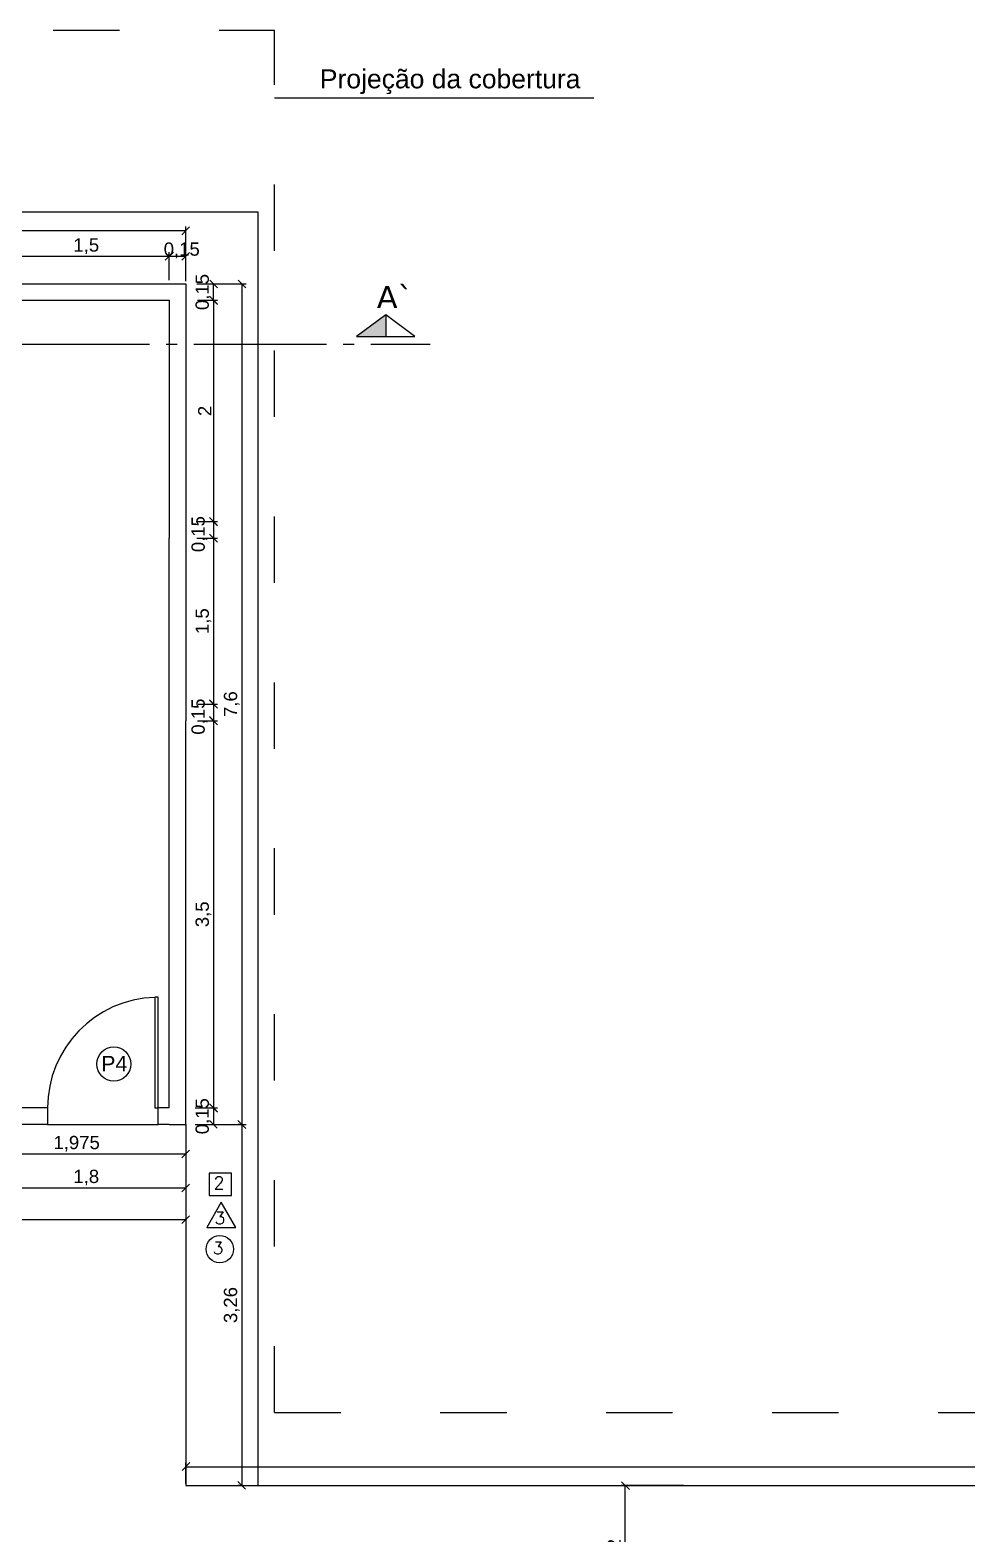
# Model space of a CAD drawing. Header units: millimetres. Extents: x 313 to 493, y 47 to 181.
# Drawn here: x 370.25 to 378.72, y 87.48 to 101.08 of the extents above; entities that cross this region are included whole.
import ezdxf

# ---------------------------------------------------------------- set-up
doc = ezdxf.new("R2010")
doc.units = ezdxf.units.MM
doc.header["$LTSCALE"] = 0.05
doc.header["$MEASUREMENT"] = 0
doc.header["$PDMODE"] = 3
doc.linetypes.add('ACAD_ISO03W100', pattern=[30, 12, -18])
doc.linetypes.add('ACAD_ISO04W100', pattern=[30, 24, -3, 0, -3])
for name, color, linetype in [('01', 1, 'Continuous'), ('02', 2, 'Continuous'), ('05', 5, 'Continuous'), ('2', 2, 'Continuous'), ('A110', 2, 'Continuous'), ('A2TXT25', 2, 'Continuous'), ('BAN', 13, 'Continuous'), ('COBERTURA', 7, 'ACAD_ISO03W100'), ('CORTE', 6, 'ACAD_ISO04W100'), ('TRACEJADO', 7, 'ACAD_ISO03W100')]:
    doc.layers.add(name, color=color, linetype=linetype)
doc.styles.add('ROMANS', font='romans.shx', dxfattribs={"height": 0.15})
doc.styles.get("Standard").update_dxf_attribs({"font": 'arial.ttf'})
doc.dimstyles.new('ISO-25', dxfattribs={"dimscale": 0.04, "dimtxt": 4, "dimasz": 2.5, "dimexe": 1.25, "dimexo": 0.625, "dimtad": 1, "dimdec": 3, "dimtxsty": 'Standard', "dimblk": 'OBLIQUE', "dimcen": 2.5, "dimadec": 0, "dimazin": 0, "dimtfac": 1, "dimtdec": 3, "dimtmove": 0, "dimatfit": 3, "dimldrblk": 'OBLIQUE', "dimfxl": 1, "dimarcsym": 0})

# ---------------------------------------------------------------- blocks, each defined once
blk = doc.blocks.new('_Oblique')
at = {"layer": 'TRACEJADO', "color": 0, "lineweight": -2}
blk.add_line((-0.5, -0.5), (0.5, 0.5), dxfattribs=at)
blk = doc.blocks.new('*D37')
at = {"layer": 'BAN', "color": 0}
for p, q in [((364.411, 99.132), (364.411, 99.301)), ((364.411, 99.263), (371.661, 99.263)), ((371.661, 98.884), (371.661, 99.301))]:
    blk.add_line(p, q, dxfattribs=at)
at = {"layer": 'Defpoints', "color": 0}
for p in [(371.661, 99.263), (364.411, 99.113), (371.661, 98.865)]:
    blk.add_point(p, dxfattribs=at)
at = {"layer": 'BAN', "color": 0, "xscale": 0.075, "yscale": 0.075, "zscale": 0.075, "rotation": 180}
blk.add_blockref('_Oblique', (364.411, 99.263), dxfattribs=at)
at = {"layer": 'BAN', "color": 0, "xscale": 0.075, "yscale": 0.075, "zscale": 0.075}
blk.add_blockref('_Oblique', (371.661, 99.263), dxfattribs=at)
at = {"layer": 'BAN', "color": 0, "insert": (368.036, 99.354), "char_height": 0.12, "attachment_point": 5}
blk.add_mtext('7,25', dxfattribs=at)
blk = doc.blocks.new('*D112')
at = {"layer": 'BAN', "color": 0}
for p, q in [((371.661, 87.938), (371.661, 88.127)), ((371.661, 88.089), (387.819, 88.089)), ((387.819, 87.938), (387.819, 88.127))]:
    blk.add_line(p, q, dxfattribs=at)
at = {"layer": 'Defpoints', "color": 0}
for p in [(387.819, 88.089), (371.661, 87.92), (387.819, 87.92)]:
    blk.add_point(p, dxfattribs=at)
at = {"layer": 'BAN', "color": 0, "xscale": 0.075, "yscale": 0.075, "zscale": 0.075, "rotation": 180}
blk.add_blockref('_Oblique', (371.661, 88.089), dxfattribs=at)
at = {"layer": 'BAN', "color": 0, "xscale": 0.075, "yscale": 0.075, "zscale": 0.075}
blk.add_blockref('_Oblique', (387.819, 88.089), dxfattribs=at)
at = {"layer": 'BAN', "color": 0, "insert": (379.74, 88.18), "char_height": 0.12, "attachment_point": 5}
blk.add_mtext('16,158', dxfattribs=at)
blk = doc.blocks.new('*D113')
at = {"layer": 'BAN', "color": 0}
for p, q in [((372.149, 91.183), (372.13, 91.183)), ((372.167, 91.183), (372.167, 87.92)), ((372.149, 87.92), (372.13, 87.92))]:
    blk.add_line(p, q, dxfattribs=at)
at = {"layer": 'Defpoints', "color": 0}
for p in [(372.167, 91.183), (372.167, 87.92), (372.167, 87.92)]:
    blk.add_point(p, dxfattribs=at)
at = {"layer": 'BAN', "color": 0, "xscale": 0.075, "yscale": 0.075, "zscale": 0.075}
for p, rotation in [((372.167, 91.183), 90), ((372.167, 87.92), 270)]:
    blk.add_blockref('_Oblique', p, dxfattribs=dict(at, rotation=rotation))
at = {"layer": 'BAN', "color": 0, "insert": (372.076, 89.551), "char_height": 0.12, "attachment_point": 5, "rotation": 90}
blk.add_mtext('3,26', dxfattribs=at)
blk = doc.blocks.new('*D124')
at = {"layer": 'BAN', "color": 0}
for p, q in [((371.765, 94.833), (371.948, 94.833)), ((371.911, 94.833), (371.911, 91.333)), ((371.744, 91.333), (371.948, 91.333))]:
    blk.add_line(p, q, dxfattribs=at)
at = {"layer": 'Defpoints', "color": 0}
for p in [(371.746, 94.833), (371.725, 91.333), (371.911, 91.333)]:
    blk.add_point(p, dxfattribs=at)
at = {"layer": 'BAN', "color": 0, "xscale": 0.075, "yscale": 0.075, "zscale": 0.075}
for p, rotation in [((371.911, 94.833), 90), ((371.911, 91.333), 270)]:
    blk.add_blockref('_Oblique', p, dxfattribs=dict(at, rotation=rotation))
at = {"layer": 'BAN', "color": 0, "insert": (371.82, 93.083), "char_height": 0.12, "attachment_point": 5, "rotation": 90}
blk.add_mtext('3,5', dxfattribs=at)
blk = doc.blocks.new('*D125')
at = {"layer": 'BAN', "color": 0}
for p, q in [((371.848, 98.783), (372.205, 98.783)), ((372.167, 98.783), (372.167, 91.183)), ((371.849, 91.183), (372.205, 91.183))]:
    blk.add_line(p, q, dxfattribs=at)
at = {"layer": 'Defpoints', "color": 0}
for p in [(371.83, 98.783), (371.83, 91.183), (372.167, 91.183)]:
    blk.add_point(p, dxfattribs=at)
at = {"layer": 'BAN', "color": 0, "xscale": 0.075, "yscale": 0.075, "zscale": 0.075}
for p, rotation in [((372.167, 98.783), 90), ((372.167, 91.183), 270)]:
    blk.add_blockref('_Oblique', p, dxfattribs=dict(at, rotation=rotation))
at = {"layer": 'BAN', "color": 0, "insert": (372.076, 94.983), "char_height": 0.12, "attachment_point": 5, "rotation": 90}
blk.add_mtext('7,6', dxfattribs=at)
blk = doc.blocks.new('*D131')
at = {"layer": 'BAN', "color": 0}
for p, q in [((371.744, 91.333), (371.948, 91.333)), ((371.911, 91.333), (371.911, 91.183)), ((371.744, 91.183), (371.948, 91.183))]:
    blk.add_line(p, q, dxfattribs=at)
at = {"layer": 'Defpoints', "color": 0}
for p in [(371.725, 91.333), (371.725, 91.183), (371.911, 91.183)]:
    blk.add_point(p, dxfattribs=at)
at = {"layer": 'BAN', "color": 0, "xscale": 0.075, "yscale": 0.075, "zscale": 0.075}
for p, rotation in [((371.911, 91.333), 90), ((371.911, 91.183), 270)]:
    blk.add_blockref('_Oblique', p, dxfattribs=dict(at, rotation=rotation))
at = {"layer": 'BAN', "color": 0, "insert": (371.82, 91.258), "char_height": 0.12, "attachment_point": 5, "rotation": 90}
blk.add_mtext('0,15', dxfattribs=at)
blk = doc.blocks.new('*D132')
at = {"layer": 'BAN', "color": 0}
for p, q in [((370.011, 98.791), (370.011, 99.069)), ((370.011, 99.032), (371.511, 99.032)), ((371.511, 98.815), (371.511, 99.069))]:
    blk.add_line(p, q, dxfattribs=at)
at = {"layer": 'Defpoints', "color": 0}
for p in [(371.511, 99.032), (370.011, 98.772), (371.511, 98.796)]:
    blk.add_point(p, dxfattribs=at)
at = {"layer": 'BAN', "color": 0, "xscale": 0.075, "yscale": 0.075, "zscale": 0.075, "rotation": 180}
blk.add_blockref('_Oblique', (370.011, 99.032), dxfattribs=at)
at = {"layer": 'BAN', "color": 0, "xscale": 0.075, "yscale": 0.075, "zscale": 0.075}
blk.add_blockref('_Oblique', (371.511, 99.032), dxfattribs=at)
at = {"layer": 'BAN', "color": 0, "insert": (370.761, 99.122), "char_height": 0.12, "attachment_point": 5}
blk.add_mtext('1,5', dxfattribs=at)
blk = doc.blocks.new('*D136')
at = {"layer": 'BAN', "color": 0}
for p, q in [((371.765, 98.633), (371.948, 98.633)), ((371.911, 98.633), (371.911, 96.633)), ((371.754, 96.633), (371.948, 96.633))]:
    blk.add_line(p, q, dxfattribs=at)
at = {"layer": 'Defpoints', "color": 0}
for p in [(371.746, 98.633), (371.735, 96.633), (371.911, 96.633)]:
    blk.add_point(p, dxfattribs=at)
at = {"layer": 'BAN', "color": 0, "xscale": 0.075, "yscale": 0.075, "zscale": 0.075}
for p, rotation in [((371.911, 98.633), 90), ((371.911, 96.633), 270)]:
    blk.add_blockref('_Oblique', p, dxfattribs=dict(at, rotation=rotation))
at = {"layer": 'BAN', "color": 0, "insert": (371.832, 97.633), "char_height": 0.12, "attachment_point": 5, "rotation": 90}
blk.add_mtext('2', dxfattribs=at)
blk = doc.blocks.new('*D137')
at = {"layer": 'BAN', "color": 0}
for p, q in [((371.754, 96.633), (371.948, 96.633)), ((371.911, 96.633), (371.911, 96.483)), ((371.759, 96.483), (371.948, 96.483))]:
    blk.add_line(p, q, dxfattribs=at)
at = {"layer": 'Defpoints', "color": 0}
for p in [(371.735, 96.633), (371.741, 96.483), (371.911, 96.483)]:
    blk.add_point(p, dxfattribs=at)
at = {"layer": 'BAN', "color": 0, "xscale": 0.075, "yscale": 0.075, "zscale": 0.075}
for p, rotation in [((371.911, 96.633), 90), ((371.911, 96.483), 270)]:
    blk.add_blockref('_Oblique', p, dxfattribs=dict(at, rotation=rotation))
at = {"layer": 'BAN', "color": 0, "insert": (371.783, 96.52), "char_height": 0.12, "attachment_point": 5, "rotation": 90}
blk.add_mtext('0,15', dxfattribs=at)
blk = doc.blocks.new('*D138')
at = {"layer": 'BAN', "color": 0}
for p, q in [((371.759, 96.483), (371.948, 96.483)), ((371.911, 96.483), (371.911, 94.983)), ((371.772, 94.983), (371.948, 94.983))]:
    blk.add_line(p, q, dxfattribs=at)
at = {"layer": 'Defpoints', "color": 0}
for p in [(371.741, 96.483), (371.753, 94.983), (371.911, 94.983)]:
    blk.add_point(p, dxfattribs=at)
at = {"layer": 'BAN', "color": 0, "xscale": 0.075, "yscale": 0.075, "zscale": 0.075}
for p, rotation in [((371.911, 96.483), 90), ((371.911, 94.983), 270)]:
    blk.add_blockref('_Oblique', p, dxfattribs=dict(at, rotation=rotation))
at = {"layer": 'BAN', "color": 0, "insert": (371.82, 95.733), "char_height": 0.12, "attachment_point": 5, "rotation": 90}
blk.add_mtext('1,5', dxfattribs=at)
blk = doc.blocks.new('*D139')
at = {"layer": 'BAN', "color": 0}
for p, q in [((371.772, 94.983), (371.948, 94.983)), ((371.911, 94.983), (371.911, 94.833)), ((371.765, 94.833), (371.948, 94.833))]:
    blk.add_line(p, q, dxfattribs=at)
at = {"layer": 'Defpoints', "color": 0}
for p in [(371.753, 94.983), (371.746, 94.833), (371.911, 94.833)]:
    blk.add_point(p, dxfattribs=at)
at = {"layer": 'BAN', "color": 0, "xscale": 0.075, "yscale": 0.075, "zscale": 0.075}
for p, rotation in [((371.911, 94.983), 90), ((371.911, 94.833), 270)]:
    blk.add_blockref('_Oblique', p, dxfattribs=dict(at, rotation=rotation))
at = {"layer": 'BAN', "color": 0, "insert": (371.783, 94.87), "char_height": 0.12, "attachment_point": 5, "rotation": 90}
blk.add_mtext('0,15', dxfattribs=at)
blk = doc.blocks.new('*D140')
at = {"layer": 'BAN', "color": 0}
for p, q in [((371.759, 98.783), (371.948, 98.783)), ((371.911, 98.633), (371.911, 98.783)), ((371.765, 98.633), (371.948, 98.633))]:
    blk.add_line(p, q, dxfattribs=at)
at = {"layer": 'Defpoints', "color": 0}
for p in [(371.741, 98.783), (371.911, 98.783), (371.746, 98.633)]:
    blk.add_point(p, dxfattribs=at)
at = {"layer": 'BAN', "color": 0, "xscale": 0.075, "yscale": 0.075, "zscale": 0.075}
for p, rotation in [((371.911, 98.783), 90), ((371.911, 98.633), 270)]:
    blk.add_blockref('_Oblique', p, dxfattribs=dict(at, rotation=rotation))
at = {"layer": 'BAN', "color": 0, "insert": (371.82, 98.708), "char_height": 0.12, "attachment_point": 5, "rotation": 90}
blk.add_mtext('0,15', dxfattribs=at)
blk = doc.blocks.new('*D141')
at = {"layer": 'BAN', "color": 0}
for p, q in [((371.511, 98.815), (371.511, 99.069)), ((371.511, 99.032), (371.661, 99.032)), ((371.661, 98.807), (371.661, 99.069))]:
    blk.add_line(p, q, dxfattribs=at)
at = {"layer": 'Defpoints', "color": 0}
for p in [(371.661, 99.032), (371.511, 98.796), (371.661, 98.788)]:
    blk.add_point(p, dxfattribs=at)
at = {"layer": 'BAN', "color": 0, "xscale": 0.075, "yscale": 0.075, "zscale": 0.075, "rotation": 180}
blk.add_blockref('_Oblique', (371.511, 99.032), dxfattribs=at)
at = {"layer": 'BAN', "color": 0, "xscale": 0.075, "yscale": 0.075, "zscale": 0.075}
blk.add_blockref('_Oblique', (371.661, 99.032), dxfattribs=at)
at = {"layer": 'BAN', "color": 0, "insert": (371.624, 99.085), "char_height": 0.12, "attachment_point": 5}
blk.add_mtext('0,15', dxfattribs=at)
blk = doc.blocks.new('*D193')
at = {"layer": 'BAN', "color": 0}
for p, q in [((371.661, 91.088), (371.661, 90.881)), ((369.686, 91.025), (369.686, 90.881)), ((369.686, 90.918), (371.661, 90.918))]:
    blk.add_line(p, q, dxfattribs=at)
at = {"layer": 'Defpoints', "color": 0}
for p in [(371.661, 91.107), (369.686, 91.044), (371.661, 90.918)]:
    blk.add_point(p, dxfattribs=at)
at = {"layer": 'BAN', "color": 0, "xscale": 0.075, "yscale": 0.075, "zscale": 0.075, "rotation": 180}
blk.add_blockref('_Oblique', (369.686, 90.918), dxfattribs=at)
at = {"layer": 'BAN', "color": 0, "xscale": 0.075, "yscale": 0.075, "zscale": 0.075}
blk.add_blockref('_Oblique', (371.661, 90.918), dxfattribs=at)
at = {"layer": 'BAN', "color": 0, "insert": (370.674, 91.009), "char_height": 0.12, "attachment_point": 5}
blk.add_mtext('1,975', dxfattribs=at)
blk = doc.blocks.new('*D194')
at = {"layer": 'BAN', "color": 0}
for p, q in [((369.861, 90.737), (369.861, 90.575)), ((369.861, 90.612), (371.661, 90.612)), ((371.661, 90.631), (371.661, 90.575))]:
    blk.add_line(p, q, dxfattribs=at)
at = {"layer": 'Defpoints', "color": 0}
for p in [(369.861, 90.756), (371.661, 90.65), (371.661, 90.612)]:
    blk.add_point(p, dxfattribs=at)
at = {"layer": 'BAN', "color": 0, "xscale": 0.075, "yscale": 0.075, "zscale": 0.075, "rotation": 180}
blk.add_blockref('_Oblique', (369.861, 90.612), dxfattribs=at)
at = {"layer": 'BAN', "color": 0, "xscale": 0.075, "yscale": 0.075, "zscale": 0.075}
blk.add_blockref('_Oblique', (371.661, 90.612), dxfattribs=at)
at = {"layer": 'BAN', "color": 0, "insert": (370.761, 90.703), "char_height": 0.12, "attachment_point": 5}
blk.add_mtext('1,8', dxfattribs=at)
blk = doc.blocks.new('*D195')
at = {"layer": 'BAN', "color": 0}
for p, q in [((371.661, 90.631), (371.661, 90.288)), ((357.011, 90.344), (357.011, 90.363)), ((357.011, 90.325), (371.661, 90.325))]:
    blk.add_line(p, q, dxfattribs=at)
at = {"layer": 'Defpoints', "color": 0}
for p in [(371.661, 90.65), (357.011, 90.325), (371.661, 90.325)]:
    blk.add_point(p, dxfattribs=at)
at = {"layer": 'BAN', "color": 0, "xscale": 0.075, "yscale": 0.075, "zscale": 0.075, "rotation": 180}
blk.add_blockref('_Oblique', (357.011, 90.325), dxfattribs=at)
at = {"layer": 'BAN', "color": 0, "xscale": 0.075, "yscale": 0.075, "zscale": 0.075}
blk.add_blockref('_Oblique', (371.661, 90.325), dxfattribs=at)
at = {"layer": 'BAN', "color": 0, "insert": (364.336, 90.416), "char_height": 0.12, "attachment_point": 5}
blk.add_mtext('14,65', dxfattribs=at)
blk = doc.blocks.new('*D208')
at = {"layer": 'BAN', "color": 0}
for p, q in [((376.158, 87.92), (375.596, 87.92)), ((375.633, 86.72), (375.633, 87.92)), ((375.861, 86.72), (375.596, 86.72))]:
    blk.add_line(p, q, dxfattribs=at)
at = {"layer": 'Defpoints', "color": 0}
for p in [(375.633, 87.92), (376.176, 87.92), (375.879, 86.72)]:
    blk.add_point(p, dxfattribs=at)
at = {"layer": 'BAN', "color": 0, "xscale": 0.075, "yscale": 0.075, "zscale": 0.075}
for p, rotation in [((375.633, 87.92), 90), ((375.633, 86.72), 270)]:
    blk.add_blockref('_Oblique', p, dxfattribs=dict(at, rotation=rotation))
at = {"layer": 'BAN', "color": 0, "insert": (375.543, 87.32), "char_height": 0.12, "attachment_point": 5, "rotation": 90}
blk.add_mtext('1,2', dxfattribs=at)

msp = doc.modelspace()

# ---------------------------------------------------------------- hatches: boundary and pattern name
at = {"layer": '01'}
msp.add_hatch(color=256, dxfattribs=at).paths.add_polyline_path([(373.4677, 98.3063), (373.4677, 98.5007), (373.2032, 98.3063)])

# ---------------------------------------------------------------- linework, layer by layer
for p, q in [((375.3486, 100.4604), (372.4611, 100.4604)), ((373.4677, 98.5007), (373.4677, 98.3063)), ((370.4111, 91.1829), (371.4111, 91.1829))]:
    msp.add_line(p, q, dxfattribs=at)
msp.add_lwpolyline([(373.4677, 98.5007), (373.2032, 98.3063), (373.7321, 98.3063)], close=True, dxfattribs=at)
at = {"layer": '02'}
for p, q in [((365.0611, 99.4329), (372.3111, 99.4329)), ((372.3111, 99.4329), (372.3111, 87.9196)), ((371.6611, 91.1829), (371.6611, 87.9196)), ((371.6611, 87.9196), (387.8189, 87.9196))]:
    msp.add_line(p, q, dxfattribs=at)
at = {"layer": '02', "linetype": 'Continuous'}
msp.add_circle((371.0102, 91.7297), 0.1544, dxfattribs=at)
msp.add_arc((371.4111, 91.3329), 1, 91.71913, 180, dxfattribs=at)
at = {"layer": '05'}
for p, q in [((364.4111, 98.7829), (371.6611, 98.7829)), ((371.6611, 98.7829), (371.6611, 94.8329)), ((370.0111, 98.6329), (371.5111, 98.6329)), ((371.5111, 98.6329), (371.5111, 96.4829)), ((371.5111, 91.3329), (371.5111, 96.4829)), ((371.6611, 91.1829), (371.6611, 94.8329)), ((370.4111, 91.3329), (370.0111, 91.3329)), ((370.4111, 91.3329), (370.4111, 91.1829)), ((371.4111, 91.1829), (371.4111, 91.3329)), ((371.5111, 91.3329), (371.4111, 91.3329)), ((370.4111, 91.1829), (370.0111, 91.1829)), ((371.5111, 91.1829), (371.4111, 91.1829)), ((371.5111, 91.1829), (371.6611, 91.1829))]:
    msp.add_line(p, q, dxfattribs=at)
at = {"layer": '2'}
for p, q in [((371.4111, 92.3329), (371.3811, 92.3329)), ((371.3811, 92.3329), (371.3811, 91.3329)), ((371.4111, 91.3329), (371.4111, 92.3329)), ((371.3811, 91.3329), (371.4111, 91.3329))]:
    msp.add_line(p, q, dxfattribs=at)
at = {"layer": 'A110'}
for points in [[(371.8717, 90.7424), (371.8717, 90.5412), (372.0729, 90.5412), (372.0729, 90.7424)], [(371.9814, 90.4804), (371.8493, 90.2516), (372.1135, 90.2516)]]:
    msp.add_lwpolyline(points, close=True, dxfattribs=at)
msp.add_circle((371.9675, 90.0562), 0.1237, dxfattribs=at)
at = {"layer": 'COBERTURA'}
for p, q in [((361.4611, 101.0758), (372.4611, 101.0758)), ((372.4611, 88.5796), (372.4611, 101.0758)), ((372.4611, 88.5796), (387.5862, 88.5796))]:
    msp.add_line(p, q, dxfattribs=at)
at = {"layer": 'CORTE'}
msp.add_line((339.7318, 98.2377), (373.8692, 98.2377), dxfattribs=at)

# ---------------------------------------------------------------- texts
at = {"layer": '01', "attachment_point": 1}
for s, insert, char_height in [('{\\H1.714x;Projeção da cobertura}', (372.8723, 100.7206), 0.1), ('{\\fVerdana|b0|i0|c0|p34;A`}', (373.3873, 98.7635), 0.2)]:
    msp.add_mtext(s, dxfattribs=dict(at, insert=insert, char_height=char_height))
at = {"layer": '02', "linetype": 'Continuous', "insert": (370.8958, 91.8033), "char_height": 0.13823, "width": 9.26787, "attachment_point": 1}
msp.add_mtext('P4', dxfattribs=at)
at = {"layer": 'A2TXT25', "style": 'ROMANS'}
for s, p in [('2', (371.9126, 90.5998)), ('3', (371.9208, 90.2823)), ('3', (371.9045, 90.0103))]:
    msp.add_text(s, height=0.1125, dxfattribs=at).set_placement(p)

# ---------------------------------------------------------------- dimensions: what is measured, and where the dimension line sits
at = {"layer": 'BAN'}
for base, p1, p2, picture, middle in [((371.6611, 99.2635), (364.4111, 99.1131), (371.6611, 98.8648), '*D37', (368.0361, 99.3543)), ((371.5111, 99.0316), (370.0111, 98.7723), (371.5111, 98.7964), '*D132', (370.7611, 99.1225)), ((371.6611, 90.9182), (369.6861, 91.0438), (371.6611, 91.107), '*D193', (370.6736, 91.009)), ((371.6611, 90.6123), (369.8611, 90.7559), (371.6611, 90.6498), '*D194', (370.7611, 90.7032)), ((371.6611, 90.3255), (357.0111, 90.3255), (371.6611, 90.6498), '*D195', (364.3361, 90.4163)), ((387.8189, 88.0894), (371.6611, 87.9196), (387.8189, 87.9196), '*D112', (379.74, 88.1803))]:
    dim = msp.add_linear_dim(base=base, p1=p1, p2=p2, dimstyle='ISO-25', override={"dimscale": 0.03, "dimtmove": 1}, dxfattribs=at)
    dim.commit()
    dim.dimension.update_dxf_attribs({"geometry": picture, "text_midpoint": middle})
dim = msp.add_linear_dim(base=(371.6611, 99.0316), p1=(371.5111, 98.7964), p2=(371.6611, 98.7885), dimstyle='ISO-25', override={"dimscale": 0.03, "dimtmove": 1}, dxfattribs=at)
dim.commit()
dim.dimension.update_dxf_attribs({"geometry": '*D141', "text_midpoint": (371.6236, 98.9941), "dimtype": 160})
for base, p1, p2, picture, middle in [((371.9109, 98.7829), (371.7464, 98.6329), (371.7406, 98.7829), '*D140', (371.9109, 98.7079)), ((371.9109, 96.4829), (371.7349, 96.6329), (371.7407, 96.4829), '*D137', (371.8734, 96.5204)), ((371.9109, 94.8329), (371.7528, 94.9829), (371.7464, 94.8329), '*D139', (371.8734, 94.8704)), ((371.9109, 91.1829), (371.7251, 91.3329), (371.7251, 91.1829), '*D131', (371.9109, 91.2579))]:
    dim = msp.add_linear_dim(base=base, p1=p1, p2=p2, angle=90, dimstyle='ISO-25', override={"dimscale": 0.03, "dimtmove": 1}, dxfattribs=at)
    dim.commit()
    dim.dimension.update_dxf_attribs({"geometry": picture, "text_midpoint": middle, "dimtype": 160})
for base, p1, p2, text, picture, middle in [((372.1673, 91.1829), (371.8297, 98.7829), (371.8301, 91.1829), '7,6', '*D125', (372.0765, 94.9829)), ((372.1673, 87.9196), (372.1673, 91.1829), (372.1673, 87.9196), '3,26', '*D113', (372.0765, 89.5512))]:
    dim = msp.add_linear_dim(base=base, p1=p1, p2=p2, angle=90, text=text, dimstyle='ISO-25', override={"dimscale": 0.03, "dimtmove": 1}, dxfattribs=at)
    dim.commit()
    dim.dimension.update_dxf_attribs({"geometry": picture, "text_midpoint": middle})
for base, p1, p2, picture, middle in [((371.9109, 96.6329), (371.7464, 98.6329), (371.7349, 96.6329), '*D136', (371.8319, 97.6329)), ((371.9109, 94.9829), (371.7407, 96.4829), (371.7528, 94.9829), '*D138', (371.82, 95.7329)), ((371.9109, 91.3329), (371.7464, 94.8329), (371.7251, 91.3329), '*D124', (371.82, 93.0829)), ((375.6334, 87.9196), (375.8794, 86.7196), (376.1765, 87.9196), '*D208', (375.5426, 87.3196))]:
    dim = msp.add_linear_dim(base=base, p1=p1, p2=p2, angle=90, dimstyle='ISO-25', override={"dimscale": 0.03, "dimtmove": 1}, dxfattribs=at)
    dim.commit()
    dim.dimension.update_dxf_attribs({"geometry": picture, "text_midpoint": middle})

doc.saveas('drawing.dxf')
